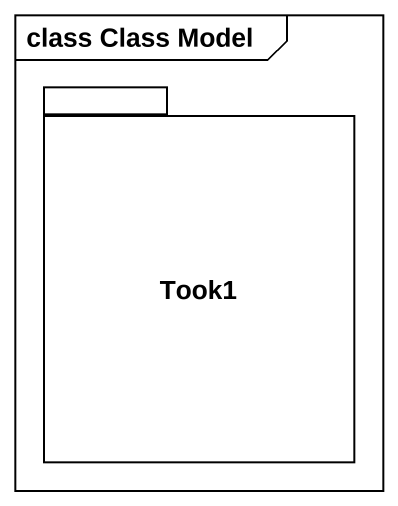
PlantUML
@startuml
mainframe class Class Model
package Took1 {
}
@enduml
